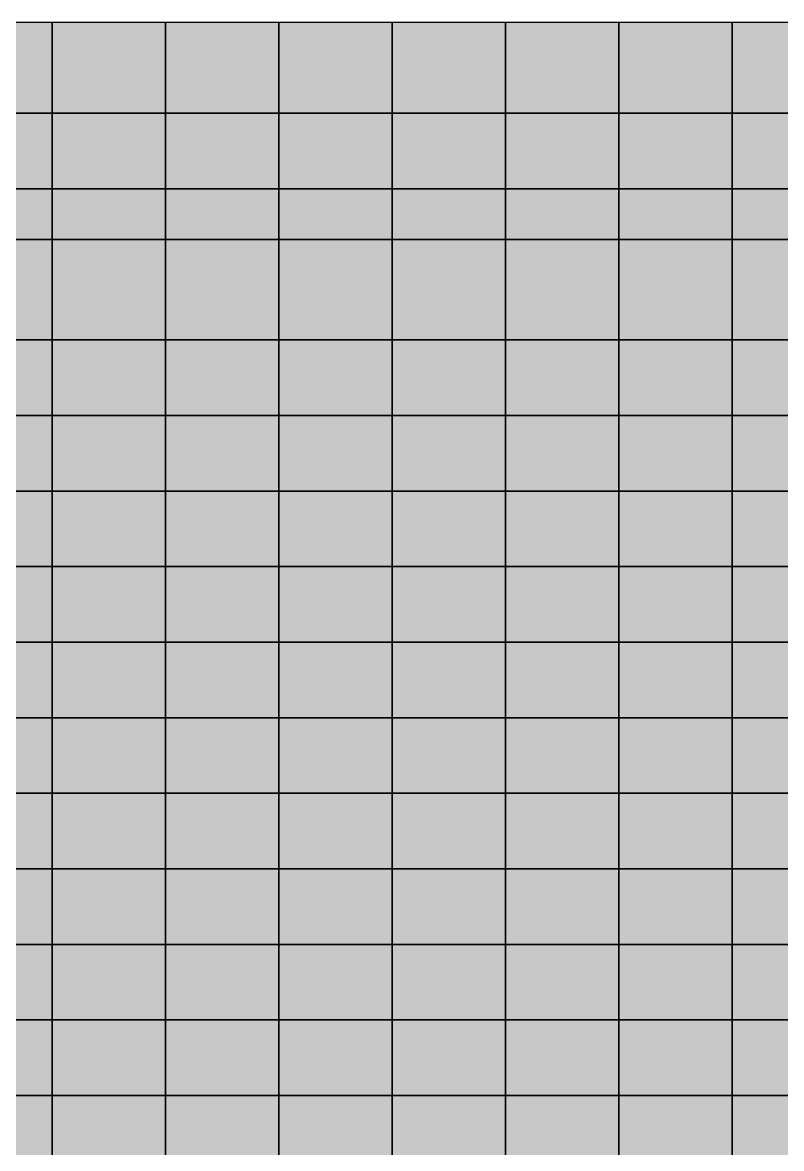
# Model space of a CAD drawing. Header units: inches. Extents: x -100 to 146, y -140 to 41.
# Drawn here: x 43.41 to 53.45, y -10.7 to 4.2 of the extents above; entities that cross this region are included whole.
import ezdxf

# ---------------------------------------------------------------- set-up
doc = ezdxf.new("R2010")
doc.units = ezdxf.units.IN
doc.header["$MEASUREMENT"] = 0
for name, color, linetype in [('Contour 1-01', 7, 'Continuous'), ('Mesh-埋立土(気中)', 7, 'Continuous'), ('Mesh-埋立土(水中)', 7, 'Continuous'), ('Undeformed Mesh-埋立土(気中)', 7, 'Continuous'), ('Undeformed Mesh-埋立土(水中)', 7, 'Continuous')]:
    doc.layers.add(name, color=color, linetype=linetype)

msp = doc.modelspace()

# ---------------------------------------------------------------- linework, layer by layer
at = {"color": 7, "true_color": 0xffffff, "transparency": 33554687}
for points in [[(42.3, 3), (43.8, 3), (43.8, 4.2)], [(42.3, 3), (43.8, 4.2), (42.3, 4.2)], [(43.8, 3), (45.3, 3), (45.3, 4.2)], [(43.8, 3), (45.3, 4.2), (43.8, 4.2)], [(45.3, 3), (46.8, 3), (46.8, 4.2)], [(45.3, 3), (46.8, 4.2), (45.3, 4.2)], [(46.8, 3), (48.3, 3), (48.3, 4.2)], [(46.8, 3), (48.3, 4.2), (46.8, 4.2)], [(48.3, 3), (49.8, 3), (49.8, 4.2)], [(48.3, 3), (49.8, 4.2), (48.3, 4.2)], [(49.8, 3), (51.3, 3), (51.3, 4.2)], [(49.8, 3), (51.3, 4.2), (49.8, 4.2)], [(51.3, 3), (52.8, 3), (52.8, 4.2)], [(51.3, 3), (52.8, 4.2), (51.3, 4.2)], [(52.8, 3), (54.5, 3), (54.5, 4.2)], [(52.8, 3), (54.5, 4.2), (52.8, 4.2)], [(42.3, 2), (43.8, 2), (43.8, 3)], [(42.3, 2), (43.8, 3), (42.3, 3)], [(43.8, 2), (45.3, 2), (45.3, 3)], [(43.8, 2), (45.3, 3), (43.8, 3)], [(45.3, 2), (46.8, 2), (46.8, 3)], [(45.3, 2), (46.8, 3), (45.3, 3)], [(46.8, 3), (46.8, 2), (48.3, 2)], [(46.8, 3), (48.3, 2), (48.3, 3)], [(48.3, 3), (48.3, 2), (49.8, 2)], [(48.3, 3), (49.8, 2), (49.8, 3)], [(49.8, 3), (49.8, 2), (51.3, 2)], [(49.8, 3), (51.3, 2), (51.3, 3)], [(51.3, 2), (52.8, 2), (52.8, 3)], [(51.3, 2), (52.8, 3), (51.3, 3)], [(52.8, 3), (52.8, 2), (54.5, 2)], [(52.8, 3), (54.5, 2), (54.5, 3)], [(42.3, 2), (42.3, 1.33), (43.8, 1.33)], [(42.3, 2), (43.8, 1.33), (43.8, 2)], [(43.8, 1.33), (45.3, 1.33), (45.3, 2)], [(43.8, 1.33), (45.3, 2), (43.8, 2)], [(45.3, 1.33), (46.8, 1.33), (46.8, 2)], [(45.3, 1.33), (46.8, 2), (45.3, 2)], [(46.8, 1.33), (48.3, 1.33), (48.3, 2)], [(46.8, 1.33), (48.3, 2), (46.8, 2)], [(48.3, 1.33), (49.8, 1.33), (49.8, 2)], [(48.3, 1.33), (49.8, 2), (48.3, 2)], [(49.8, 1.33), (51.3, 1.33), (51.3, 2)], [(49.8, 1.33), (51.3, 2), (49.8, 2)], [(51.3, 2), (51.3, 1.33), (52.8, 1.33)], [(51.3, 2), (52.8, 1.33), (52.8, 2)], [(52.8, 1.33), (54.5, 1.33), (54.5, 2)], [(52.8, 1.33), (54.5, 2), (52.8, 2)], [(42.3, 1.33), (42.3, 0), (43.8, 0)], [(42.3, 1.33), (43.8, 0), (43.8, 1.33)], [(45.3, 1.33), (43.8, 1.33), (43.8, 0)], [(45.3, 1.33), (43.8, 0), (45.3, 0)], [(46.8, 1.33), (45.3, 1.33), (45.3, 0)], [(46.8, 1.33), (45.3, 0), (46.8, 0)], [(48.3, 1.33), (46.8, 1.33), (46.8, 0)], [(48.3, 1.33), (46.8, 0), (48.3, 0)], [(49.8, 1.33), (48.3, 1.33), (48.3, 0)], [(49.8, 1.33), (48.3, 0), (49.8, 0)], [(51.3, 1.33), (49.8, 1.33), (49.8, 0)], [(51.3, 1.33), (49.8, 0), (51.3, 0)], [(51.3, 1.33), (51.3, 0), (52.8, 0)], [(51.3, 1.33), (52.8, 0), (52.8, 1.33)], [(54.5, 1.33), (52.8, 1.33), (52.8, 0)], [(54.5, 1.33), (52.8, 0), (54.5, 0)], [(42.3, 0), (42.3, -1), (43.8, -1)], [(42.3, 0), (43.8, -1), (43.8, 0)], [(43.8, 0), (43.8, -1), (45.3, -1)], [(43.8, 0), (45.3, -1), (45.3, 0)], [(45.3, 0), (45.3, -1), (46.8, -1)], [(45.3, 0), (46.8, -1), (46.8, 0)], [(46.8, 0), (46.8, -1), (48.3, -1)], [(46.8, 0), (48.3, -1), (48.3, 0)], [(48.3, 0), (48.3, -1), (49.8, -1)], [(48.3, 0), (49.8, -1), (49.8, 0)], [(49.8, 0), (49.8, -1), (51.3, -1)], [(49.8, 0), (51.3, -1), (51.3, 0)], [(51.3, 0), (51.3, -1), (52.8, -1)], [(51.3, 0), (52.8, -1), (52.8, 0)], [(54.5, -1), (54.5, 0), (52.8, 0)], [(54.5, -1), (52.8, 0), (52.8, -1)], [(43.8, -1), (42.3, -1), (42.3, -2)], [(43.8, -1), (42.3, -2), (43.8, -2)], [(45.3, -1), (43.8, -1), (43.8, -2)], [(45.3, -1), (43.8, -2), (45.3, -2)], [(46.8, -1), (45.3, -1), (45.3, -2)], [(46.8, -1), (45.3, -2), (46.8, -2)], [(46.8, -1), (46.8, -2), (48.3, -2)], [(46.8, -1), (48.3, -2), (48.3, -1)], [(48.3, -1), (48.3, -2), (49.8, -2)], [(48.3, -1), (49.8, -2), (49.8, -1)], [(49.8, -1), (49.8, -2), (51.3, -2)], [(49.8, -1), (51.3, -2), (51.3, -1)], [(52.8, -1), (51.3, -1), (51.3, -2)], [(52.8, -1), (51.3, -2), (52.8, -2)], [(54.5, -2), (54.5, -1), (52.8, -1)], [(54.5, -2), (52.8, -1), (52.8, -2)], [(43.8, -2), (42.3, -2), (42.3, -3)], [(43.8, -2), (42.3, -3), (43.8, -3)], [(45.3, -2), (43.8, -2), (43.8, -3)], [(45.3, -2), (43.8, -3), (45.3, -3)], [(46.8, -2), (45.3, -2), (45.3, -3)], [(46.8, -2), (45.3, -3), (46.8, -3)], [(46.8, -2), (46.8, -3), (48.3, -3)], [(46.8, -2), (48.3, -3), (48.3, -2)], [(49.8, -2), (48.3, -2), (48.3, -3)], [(49.8, -2), (48.3, -3), (49.8, -3)], [(51.3, -2), (49.8, -2), (49.8, -3)], [(51.3, -2), (49.8, -3), (51.3, -3)], [(52.8, -2), (51.3, -2), (51.3, -3)], [(52.8, -2), (51.3, -3), (52.8, -3)], [(54.5, -3), (54.5, -2), (52.8, -2)], [(54.5, -3), (52.8, -2), (52.8, -3)], [(43.8, -3), (42.3, -3), (42.3, -4)], [(43.8, -3), (42.3, -4), (43.8, -4)], [(45.3, -3), (43.8, -3), (43.8, -4)], [(45.3, -3), (43.8, -4), (45.3, -4)], [(46.8, -3), (45.3, -3), (45.3, -4)], [(46.8, -3), (45.3, -4), (46.8, -4)], [(46.8, -3), (46.8, -4), (48.3, -4)], [(46.8, -3), (48.3, -4), (48.3, -3)], [(49.8, -3), (48.3, -3), (48.3, -4)], [(49.8, -3), (48.3, -4), (49.8, -4)], [(51.3, -3), (49.8, -3), (49.8, -4)], [(51.3, -3), (49.8, -4), (51.3, -4)], [(52.8, -3), (51.3, -3), (51.3, -4)], [(52.8, -3), (51.3, -4), (52.8, -4)], [(54.5, -4), (54.5, -3), (52.8, -3)], [(54.5, -4), (52.8, -3), (52.8, -4)], [(43.8, -4), (42.3, -4), (42.3, -5)], [(43.8, -4), (42.3, -5), (43.8, -5)], [(45.3, -4), (43.8, -4), (43.8, -5)], [(45.3, -4), (43.8, -5), (45.3, -5)], [(46.8, -4), (45.3, -4), (45.3, -5)], [(46.8, -4), (45.3, -5), (46.8, -5)], [(46.8, -4), (46.8, -5), (48.3, -5)], [(46.8, -4), (48.3, -5), (48.3, -4)], [(48.3, -4), (48.3, -5), (49.8, -5)], [(48.3, -4), (49.8, -5), (49.8, -4)], [(49.8, -4), (49.8, -5), (51.3, -5)], [(49.8, -4), (51.3, -5), (51.3, -4)], [(52.8, -4), (51.3, -4), (51.3, -5)], [(52.8, -4), (51.3, -5), (52.8, -5)], [(54.5, -5), (54.5, -4), (52.8, -4)], [(54.5, -5), (52.8, -4), (52.8, -5)], [(43.8, -5), (42.3, -5), (42.3, -6)], [(43.8, -5), (42.3, -6), (43.8, -6)], [(45.3, -5), (43.8, -5), (43.8, -6)], [(45.3, -5), (43.8, -6), (45.3, -6)], [(46.8, -5), (45.3, -5), (45.3, -6)], [(46.8, -5), (45.3, -6), (46.8, -6)], [(46.8, -5), (46.8, -6), (48.3, -6)], [(46.8, -5), (48.3, -6), (48.3, -5)], [(49.8, -5), (48.3, -5), (48.3, -6)], [(49.8, -5), (48.3, -6), (49.8, -6)], [(51.3, -5), (49.8, -5), (49.8, -6)], [(51.3, -5), (49.8, -6), (51.3, -6)], [(52.8, -5), (51.3, -5), (51.3, -6)], [(52.8, -5), (51.3, -6), (52.8, -6)], [(54.5, -6), (54.5, -5), (52.8, -5)], [(54.5, -6), (52.8, -5), (52.8, -6)], [(43.8, -6), (42.3, -6), (42.3, -7)], [(43.8, -6), (42.3, -7), (43.8, -7)], [(45.3, -6), (43.8, -6), (43.8, -7)], [(45.3, -6), (43.8, -7), (45.3, -7)], [(46.8, -6), (45.3, -6), (45.3, -7)], [(46.8, -6), (45.3, -7), (46.8, -7)], [(46.8, -6), (46.8, -7), (48.3, -7)], [(46.8, -6), (48.3, -7), (48.3, -6)], [(49.8, -6), (48.3, -6), (48.3, -7)], [(49.8, -6), (48.3, -7), (49.8, -7)], [(51.3, -6), (49.8, -6), (49.8, -7)], [(51.3, -6), (49.8, -7), (51.3, -7)], [(52.8, -6), (51.3, -6), (51.3, -7)], [(52.8, -6), (51.3, -7), (52.8, -7)], [(54.5, -7), (54.5, -6), (52.8, -6)], [(54.5, -7), (52.8, -6), (52.8, -7)], [(43.8, -7), (42.3, -7), (42.3, -8)], [(43.8, -7), (42.3, -8), (43.8, -8)], [(45.3, -7), (43.8, -7), (43.8, -8)], [(45.3, -7), (43.8, -8), (45.3, -8)], [(46.8, -7), (45.3, -7), (45.3, -8)], [(46.8, -7), (45.3, -8), (46.8, -8)], [(46.8, -7), (46.8, -8), (48.3, -8)], [(46.8, -7), (48.3, -8), (48.3, -7)], [(49.8, -7), (48.3, -7), (48.3, -8)], [(49.8, -7), (48.3, -8), (49.8, -8)], [(51.3, -7), (49.8, -7), (49.8, -8)], [(51.3, -7), (49.8, -8), (51.3, -8)], [(52.8, -7), (51.3, -7), (51.3, -8)], [(52.8, -7), (51.3, -8), (52.8, -8)], [(54.5, -8), (54.5, -7), (52.8, -7)], [(54.5, -8), (52.8, -7), (52.8, -8)], [(43.8, -8), (42.3, -8), (42.3, -9)], [(43.8, -8), (42.3, -9), (43.8, -9)], [(45.3, -8), (43.8, -8), (43.8, -9)], [(45.3, -8), (43.8, -9), (45.3, -9)], [(46.8, -8), (45.3, -8), (45.3, -9)], [(46.8, -8), (45.3, -9), (46.8, -9)], [(48.3, -8), (46.8, -8), (46.8, -9)], [(48.3, -8), (46.8, -9), (48.3, -9)], [(49.8, -8), (48.3, -8), (48.3, -9)], [(49.8, -8), (48.3, -9), (49.8, -9)], [(51.3, -8), (49.8, -8), (49.8, -9)], [(51.3, -8), (49.8, -9), (51.3, -9)], [(52.8, -8), (51.3, -8), (51.3, -9)], [(52.8, -8), (51.3, -9), (52.8, -9)], [(54.5, -8), (52.8, -8), (52.8, -9)], [(54.5, -8), (52.8, -9), (54.5, -9)], [(43.8, -9), (42.3, -9), (42.3, -10)], [(43.8, -9), (42.3, -10), (43.8, -10)], [(45.3, -9), (43.8, -9), (43.8, -10)], [(45.3, -9), (43.8, -10), (45.3, -10)], [(46.8, -9), (45.3, -9), (45.3, -10)], [(46.8, -9), (45.3, -10), (46.8, -10)], [(46.8, -9), (46.8, -10), (48.3, -10)], [(46.8, -9), (48.3, -10), (48.3, -9)], [(49.8, -9), (48.3, -9), (48.3, -10)], [(49.8, -9), (48.3, -10), (49.8, -10)], [(51.3, -9), (49.8, -9), (49.8, -10)], [(51.3, -9), (49.8, -10), (51.3, -10)], [(52.8, -9), (51.3, -9), (51.3, -10)], [(52.8, -9), (51.3, -10), (52.8, -10)], [(52.8, -9), (52.8, -10), (54.5, -10)], [(52.8, -9), (54.5, -10), (54.5, -9)], [(43.8, -10), (42.3, -10), (42.3, -11)], [(43.8, -10), (42.3, -11), (43.8, -11)], [(45.3, -10), (43.8, -10), (43.8, -11)], [(45.3, -10), (43.8, -11), (45.3, -11)], [(46.8, -10), (45.3, -10), (45.3, -11)], [(46.8, -10), (45.3, -11), (46.8, -11)], [(46.8, -10), (46.8, -11), (48.3, -11)], [(46.8, -10), (48.3, -11), (48.3, -10)], [(48.3, -10), (48.3, -11), (49.8, -11)], [(48.3, -10), (49.8, -11), (49.8, -10)], [(49.8, -10), (49.8, -11), (51.3, -11)], [(49.8, -10), (51.3, -11), (51.3, -10)], [(52.8, -10), (51.3, -10), (51.3, -11)], [(52.8, -10), (51.3, -11), (52.8, -11)], [(52.8, -10), (52.8, -11), (54.5, -11)], [(52.8, -10), (54.5, -11), (54.5, -10)]]:
    msp.add_solid(points, dxfattribs=at)
at = {"layer": 'Contour 1-01', "color": 5, "true_color": 0x0000ff}
for points in [[(42.3, 3), (43.8, 3), (43.8, 4.2)], [(42.3, 3), (43.8, 4.2), (42.3, 4.2)], [(43.8, 3), (45.3, 3), (45.3, 4.2)], [(43.8, 3), (45.3, 4.2), (43.8, 4.2)], [(45.3, 3), (46.8, 3), (46.8, 4.2)], [(45.3, 3), (46.8, 4.2), (45.3, 4.2)], [(46.8, 3), (48.3, 3), (48.3, 4.2)], [(46.8, 3), (48.3, 4.2), (46.8, 4.2)], [(48.3, 3), (49.8, 3), (49.8, 4.2)], [(48.3, 3), (49.8, 4.2), (48.3, 4.2)], [(49.8, 3), (51.3, 3), (51.3, 4.2)], [(49.8, 3), (51.3, 4.2), (49.8, 4.2)], [(51.3, 3), (52.8, 3), (52.8, 4.2)], [(51.3, 3), (52.8, 4.2), (51.3, 4.2)], [(52.8, 3), (54.5, 3), (54.5, 4.2)], [(52.8, 3), (54.5, 4.2), (52.8, 4.2)], [(42.3, 2), (43.8, 2), (43.8, 3)], [(42.3, 2), (43.8, 3), (42.3, 3)], [(43.8, 2), (45.3, 2), (45.3, 3)], [(43.8, 2), (45.3, 3), (43.8, 3)], [(45.3, 2), (46.8, 2), (46.8, 3)], [(45.3, 2), (46.8, 3), (45.3, 3)], [(46.8, 3), (46.8, 2), (48.3, 2)], [(46.8, 3), (48.3, 2), (48.3, 3)], [(48.3, 3), (48.3, 2), (49.8, 2)], [(48.3, 3), (49.8, 2), (49.8, 3)], [(49.8, 3), (49.8, 2), (51.3, 2)], [(49.8, 3), (51.3, 2), (51.3, 3)], [(51.3, 2), (52.8, 2), (52.8, 3)], [(51.3, 2), (52.8, 3), (51.3, 3)], [(52.8, 3), (52.8, 2), (54.5, 2)], [(52.8, 3), (54.5, 2), (54.5, 3)], [(42.3, 2), (42.3, 1.33), (43.8, 1.33)], [(42.3, 2), (43.8, 1.33), (43.8, 2)], [(43.8, 1.33), (45.3, 1.33), (45.3, 2)], [(43.8, 1.33), (45.3, 2), (43.8, 2)], [(45.3, 1.33), (46.8, 1.33), (46.8, 2)], [(45.3, 1.33), (46.8, 2), (45.3, 2)], [(46.8, 1.33), (48.3, 1.33), (48.3, 2)], [(46.8, 1.33), (48.3, 2), (46.8, 2)], [(48.3, 1.33), (49.8, 1.33), (49.8, 2)], [(48.3, 1.33), (49.8, 2), (48.3, 2)], [(49.8, 1.33), (51.3, 1.33), (51.3, 2)], [(49.8, 1.33), (51.3, 2), (49.8, 2)], [(51.3, 2), (51.3, 1.33), (52.8, 1.33)], [(51.3, 2), (52.8, 1.33), (52.8, 2)], [(52.8, 1.33), (54.5, 1.33), (54.5, 2)], [(52.8, 1.33), (54.5, 2), (52.8, 2)], [(42.3, 1.33), (42.3, 0), (43.8, 0)], [(42.3, 1.33), (43.8, 0), (43.8, 1.33)], [(45.3, 1.33), (43.8, 1.33), (43.8, 0)], [(45.3, 1.33), (43.8, 0), (45.3, 0)], [(46.8, 1.33), (45.3, 1.33), (45.3, 0)], [(46.8, 1.33), (45.3, 0), (46.8, 0)], [(48.3, 1.33), (46.8, 1.33), (46.8, 0)], [(48.3, 1.33), (46.8, 0), (48.3, 0)], [(49.8, 1.33), (48.3, 1.33), (48.3, 0)], [(49.8, 1.33), (48.3, 0), (49.8, 0)], [(51.3, 1.33), (49.8, 1.33), (49.8, 0)], [(51.3, 1.33), (49.8, 0), (51.3, 0)], [(51.3, 1.33), (51.3, 0), (52.8, 0)], [(51.3, 1.33), (52.8, 0), (52.8, 1.33)], [(54.5, 1.33), (52.8, 1.33), (52.8, 0)], [(54.5, 1.33), (52.8, 0), (54.5, 0)], [(42.3, 0), (42.3, -1), (43.8, -1)], [(42.3, 0), (43.8, -1), (43.8, 0)], [(43.8, 0), (43.8, -1), (45.3, -1)], [(43.8, 0), (45.3, -1), (45.3, 0)], [(45.3, 0), (45.3, -1), (46.8, -1)], [(45.3, 0), (46.8, -1), (46.8, 0)], [(46.8, 0), (46.8, -1), (48.3, -1)], [(46.8, 0), (48.3, -1), (48.3, 0)], [(48.3, 0), (48.3, -1), (49.8, -1)], [(48.3, 0), (49.8, -1), (49.8, 0)], [(49.8, 0), (49.8, -1), (51.3, -1)], [(49.8, 0), (51.3, -1), (51.3, 0)], [(51.3, 0), (51.3, -1), (52.8, -1)], [(51.3, 0), (52.8, -1), (52.8, 0)], [(54.5, -1), (54.5, 0), (52.8, 0)], [(54.5, -1), (52.8, 0), (52.8, -1)], [(43.8, -1), (42.3, -1), (42.3, -2)], [(43.8, -1), (42.3, -2), (43.8, -2)], [(45.3, -1), (43.8, -1), (43.8, -2)], [(45.3, -1), (43.8, -2), (45.3, -2)], [(46.8, -1), (45.3, -1), (45.3, -2)], [(46.8, -1), (45.3, -2), (46.8, -2)], [(46.8, -1), (46.8, -2), (48.3, -2)], [(46.8, -1), (48.3, -2), (48.3, -1)], [(48.3, -1), (48.3, -2), (49.8, -2)], [(48.3, -1), (49.8, -2), (49.8, -1)], [(49.8, -1), (49.8, -2), (51.3, -2)], [(49.8, -1), (51.3, -2), (51.3, -1)], [(52.8, -1), (51.3, -1), (51.3, -2)], [(52.8, -1), (51.3, -2), (52.8, -2)], [(54.5, -2), (54.5, -1), (52.8, -1)], [(54.5, -2), (52.8, -1), (52.8, -2)], [(43.8, -2), (42.3, -2), (42.3, -3)], [(43.8, -2), (42.3, -3), (43.8, -3)], [(45.3, -2), (43.8, -2), (43.8, -3)], [(45.3, -2), (43.8, -3), (45.3, -3)], [(46.8, -2), (45.3, -2), (45.3, -3)], [(46.8, -2), (45.3, -3), (46.8, -3)], [(46.8, -2), (46.8, -3), (48.3, -3)], [(46.8, -2), (48.3, -3), (48.3, -2)], [(49.8, -2), (48.3, -2), (48.3, -3)], [(49.8, -2), (48.3, -3), (49.8, -3)], [(51.3, -2), (49.8, -2), (49.8, -3)], [(51.3, -2), (49.8, -3), (51.3, -3)], [(52.8, -2), (51.3, -2), (51.3, -3)], [(52.8, -2), (51.3, -3), (52.8, -3)], [(54.5, -3), (54.5, -2), (52.8, -2)], [(54.5, -3), (52.8, -2), (52.8, -3)], [(43.8, -3), (42.3, -3), (42.3, -4)], [(43.8, -3), (42.3, -4), (43.8, -4)], [(45.3, -3), (43.8, -3), (43.8, -4)], [(45.3, -3), (43.8, -4), (45.3, -4)], [(46.8, -3), (45.3, -3), (45.3, -4)], [(46.8, -3), (45.3, -4), (46.8, -4)], [(46.8, -3), (46.8, -4), (48.3, -4)], [(46.8, -3), (48.3, -4), (48.3, -3)], [(49.8, -3), (48.3, -3), (48.3, -4)], [(49.8, -3), (48.3, -4), (49.8, -4)], [(51.3, -3), (49.8, -3), (49.8, -4)], [(51.3, -3), (49.8, -4), (51.3, -4)], [(52.8, -3), (51.3, -3), (51.3, -4)], [(52.8, -3), (51.3, -4), (52.8, -4)], [(54.5, -4), (54.5, -3), (52.8, -3)], [(54.5, -4), (52.8, -3), (52.8, -4)], [(43.8, -4), (42.3, -4), (42.3, -5)], [(43.8, -4), (42.3, -5), (43.8, -5)], [(45.3, -4), (43.8, -4), (43.8, -5)], [(45.3, -4), (43.8, -5), (45.3, -5)], [(46.8, -4), (45.3, -4), (45.3, -5)], [(46.8, -4), (45.3, -5), (46.8, -5)], [(46.8, -4), (46.8, -5), (48.3, -5)], [(46.8, -4), (48.3, -5), (48.3, -4)], [(48.3, -4), (48.3, -5), (49.8, -5)], [(48.3, -4), (49.8, -5), (49.8, -4)], [(49.8, -4), (49.8, -5), (51.3, -5)], [(49.8, -4), (51.3, -5), (51.3, -4)], [(52.8, -4), (51.3, -4), (51.3, -5)], [(52.8, -4), (51.3, -5), (52.8, -5)], [(54.5, -5), (54.5, -4), (52.8, -4)], [(54.5, -5), (52.8, -4), (52.8, -5)], [(43.8, -5), (42.3, -5), (42.3, -6)], [(43.8, -5), (42.3, -6), (43.8, -6)], [(45.3, -5), (43.8, -5), (43.8, -6)], [(45.3, -5), (43.8, -6), (45.3, -6)], [(46.8, -5), (45.3, -5), (45.3, -6)], [(46.8, -5), (45.3, -6), (46.8, -6)], [(46.8, -5), (46.8, -6), (48.3, -6)], [(46.8, -5), (48.3, -6), (48.3, -5)], [(49.8, -5), (48.3, -5), (48.3, -6)], [(49.8, -5), (48.3, -6), (49.8, -6)], [(51.3, -5), (49.8, -5), (49.8, -6)], [(51.3, -5), (49.8, -6), (51.3, -6)], [(52.8, -5), (51.3, -5), (51.3, -6)], [(52.8, -5), (51.3, -6), (52.8, -6)], [(54.5, -6), (54.5, -5), (52.8, -5)], [(54.5, -6), (52.8, -5), (52.8, -6)], [(43.8, -6), (42.3, -6), (42.3, -7)], [(43.8, -6), (42.3, -7), (43.8, -7)], [(45.3, -6), (43.8, -6), (43.8, -7)], [(45.3, -6), (43.8, -7), (45.3, -7)], [(46.8, -6), (45.3, -6), (45.3, -7)], [(46.8, -6), (45.3, -7), (46.8, -7)], [(46.8, -6), (46.8, -7), (48.3, -7)], [(46.8, -6), (48.3, -7), (48.3, -6)], [(49.8, -6), (48.3, -6), (48.3, -7)], [(49.8, -6), (48.3, -7), (49.8, -7)], [(51.3, -6), (49.8, -6), (49.8, -7)], [(51.3, -6), (49.8, -7), (51.3, -7)], [(52.8, -6), (51.3, -6), (51.3, -7)], [(52.8, -6), (51.3, -7), (52.8, -7)], [(54.5, -7), (54.5, -6), (52.8, -6)], [(54.5, -7), (52.8, -6), (52.8, -7)], [(43.8, -7), (42.3, -7), (42.3, -8)], [(43.8, -7), (42.3, -8), (43.8, -8)], [(45.3, -7), (43.8, -7), (43.8, -8)], [(45.3, -7), (43.8, -8), (45.3, -8)], [(46.8, -7), (45.3, -7), (45.3, -8)], [(46.8, -7), (45.3, -8), (46.8, -8)], [(46.8, -7), (46.8, -8), (48.3, -8)], [(46.8, -7), (48.3, -8), (48.3, -7)], [(49.8, -7), (48.3, -7), (48.3, -8)], [(49.8, -7), (48.3, -8), (49.8, -8)], [(51.3, -7), (49.8, -7), (49.8, -8)], [(51.3, -7), (49.8, -8), (51.3, -8)], [(52.8, -7), (51.3, -7), (51.3, -8)], [(52.8, -7), (51.3, -8), (52.8, -8)], [(54.5, -8), (54.5, -7), (52.8, -7)], [(54.5, -8), (52.8, -7), (52.8, -8)], [(43.8, -8), (42.3, -8), (42.3, -9)], [(43.8, -8), (42.3, -9), (43.8, -9)], [(45.3, -8), (43.8, -8), (43.8, -9)], [(45.3, -8), (43.8, -9), (45.3, -9)], [(46.8, -8), (45.3, -8), (45.3, -9)], [(46.8, -8), (45.3, -9), (46.8, -9)], [(48.3, -8), (46.8, -8), (46.8, -9)], [(48.3, -8), (46.8, -9), (48.3, -9)], [(49.8, -8), (48.3, -8), (48.3, -9)], [(49.8, -8), (48.3, -9), (49.8, -9)], [(51.3, -8), (49.8, -8), (49.8, -9)], [(51.3, -8), (49.8, -9), (51.3, -9)], [(52.8, -8), (51.3, -8), (51.3, -9)], [(52.8, -8), (51.3, -9), (52.8, -9)], [(54.5, -8), (52.8, -8), (52.8, -9)], [(54.5, -8), (52.8, -9), (54.5, -9)], [(43.8, -9), (42.3, -9), (42.3, -10)], [(43.8, -9), (42.3, -10), (43.8, -10)], [(45.3, -9), (43.8, -9), (43.8, -10)], [(45.3, -9), (43.8, -10), (45.3, -10)], [(46.8, -9), (45.3, -9), (45.3, -10)], [(46.8, -9), (45.3, -10), (46.8, -10)], [(46.8, -9), (46.8, -10), (48.3, -10)], [(46.8, -9), (48.3, -10), (48.3, -9)], [(49.8, -9), (48.3, -9), (48.3, -10)], [(49.8, -9), (48.3, -10), (49.8, -10)], [(51.3, -9), (49.8, -9), (49.8, -10)], [(51.3, -9), (49.8, -10), (51.3, -10)], [(52.8, -9), (51.3, -9), (51.3, -10)], [(52.8, -9), (51.3, -10), (52.8, -10)], [(52.8, -9), (52.8, -10), (54.5, -10)], [(52.8, -9), (54.5, -10), (54.5, -9)], [(43.8, -10), (42.3, -10), (42.3, -11)], [(43.8, -10), (42.3, -11), (43.8, -11)], [(45.3, -10), (43.8, -10), (43.8, -11)], [(45.3, -10), (43.8, -11), (45.3, -11)], [(46.8, -10), (45.3, -10), (45.3, -11)], [(46.8, -10), (45.3, -11), (46.8, -11)], [(46.8, -10), (46.8, -11), (48.3, -11)], [(46.8, -10), (48.3, -11), (48.3, -10)], [(48.3, -10), (48.3, -11), (49.8, -11)], [(48.3, -10), (49.8, -11), (49.8, -10)], [(49.8, -10), (49.8, -11), (51.3, -11)], [(49.8, -10), (51.3, -11), (51.3, -10)], [(52.8, -10), (51.3, -10), (51.3, -11)], [(52.8, -10), (51.3, -11), (52.8, -11)], [(52.8, -10), (52.8, -11), (54.5, -11)], [(52.8, -10), (54.5, -11), (54.5, -10)]]:
    msp.add_solid(points, dxfattribs=at)
at = {"layer": 'Mesh-埋立土(気中)', "color": 18, "true_color": 0x000000, "transparency": 33554559}
for p, q in [((43.8, 4.2), (42.3, 4.2)), ((43.8, 3), (43.8, 4.2)), ((45.3, 4.2), (43.8, 4.2)), ((43.8, 4.2), (43.8, 3)), ((45.3, 3), (45.3, 4.2)), ((46.8, 4.2), (45.3, 4.2)), ((45.3, 4.2), (45.3, 3)), ((46.8, 3), (46.8, 4.2)), ((48.3, 4.2), (46.8, 4.2)), ((46.8, 4.2), (46.8, 3)), ((48.3, 3), (48.3, 4.2)), ((49.8, 4.2), (48.3, 4.2)), ((48.3, 4.2), (48.3, 3)), ((49.8, 3), (49.8, 4.2)), ((51.3, 4.2), (49.8, 4.2)), ((49.8, 4.2), (49.8, 3)), ((51.3, 3), (51.3, 4.2)), ((52.8, 4.2), (51.3, 4.2)), ((51.3, 4.2), (51.3, 3)), ((52.8, 3), (52.8, 4.2)), ((54.5, 4.2), (52.8, 4.2)), ((52.8, 4.2), (52.8, 3)), ((43.8, 3), (42.3, 3)), ((42.3, 3), (43.8, 3)), ((43.8, 2), (43.8, 3)), ((45.3, 3), (43.8, 3)), ((43.8, 3), (43.8, 2)), ((43.8, 3), (45.3, 3)), ((45.3, 2), (45.3, 3)), ((46.8, 3), (45.3, 3)), ((45.3, 3), (45.3, 2)), ((45.3, 3), (46.8, 3)), ((46.8, 2), (46.8, 3)), ((46.8, 3), (46.8, 2)), ((48.3, 3), (46.8, 3)), ((46.8, 3), (48.3, 3)), ((48.3, 2), (48.3, 3)), ((48.3, 3), (48.3, 2)), ((49.8, 3), (48.3, 3)), ((48.3, 3), (49.8, 3)), ((49.8, 2), (49.8, 3)), ((49.8, 3), (49.8, 2)), ((51.3, 3), (49.8, 3)), ((49.8, 3), (51.3, 3)), ((51.3, 2), (51.3, 3)), ((52.8, 3), (51.3, 3)), ((51.3, 3), (51.3, 2)), ((51.3, 3), (52.8, 3)), ((52.8, 2), (52.8, 3)), ((52.8, 3), (52.8, 2)), ((54.5, 3), (52.8, 3)), ((52.8, 3), (54.5, 3)), ((43.8, 2), (42.3, 2)), ((42.3, 2), (43.8, 2)), ((43.8, 1.33), (43.8, 2)), ((45.3, 2), (43.8, 2)), ((43.8, 2), (43.8, 1.33)), ((43.8, 2), (45.3, 2)), ((45.3, 1.33), (45.3, 2)), ((46.8, 2), (45.3, 2)), ((45.3, 2), (45.3, 1.33)), ((45.3, 2), (46.8, 2)), ((46.8, 1.33), (46.8, 2)), ((48.3, 2), (46.8, 2)), ((46.8, 2), (46.8, 1.33)), ((46.8, 2), (48.3, 2)), ((48.3, 1.33), (48.3, 2)), ((49.8, 2), (48.3, 2)), ((48.3, 2), (48.3, 1.33)), ((48.3, 2), (49.8, 2)), ((49.8, 1.33), (49.8, 2)), ((51.3, 2), (49.8, 2)), ((49.8, 2), (49.8, 1.33)), ((49.8, 2), (51.3, 2)), ((51.3, 1.33), (51.3, 2)), ((51.3, 2), (51.3, 1.33)), ((52.8, 2), (51.3, 2)), ((51.3, 2), (52.8, 2)), ((52.8, 1.33), (52.8, 2)), ((54.5, 2), (52.8, 2)), ((52.8, 2), (52.8, 1.33)), ((52.8, 2), (54.5, 2)), ((42.3, 1.33), (43.8, 1.33)), ((43.8, 1.33), (45.3, 1.33)), ((45.3, 1.33), (46.8, 1.33)), ((46.8, 1.33), (48.3, 1.33)), ((48.3, 1.33), (49.8, 1.33)), ((49.8, 1.33), (51.3, 1.33)), ((51.3, 1.33), (52.8, 1.33)), ((52.8, 1.33), (54.5, 1.33))]:
    msp.add_line(p, q, dxfattribs=at)
at = {"layer": 'Mesh-埋立土(水中)', "color": 18, "true_color": 0x000000, "transparency": 33554559}
for p, q in [((43.8, 1.33), (42.3, 1.33)), ((43.8, 0), (43.8, 1.33)), ((45.3, 1.33), (43.8, 1.33)), ((43.8, 1.33), (43.8, 0)), ((45.3, 0), (45.3, 1.33)), ((46.8, 1.33), (45.3, 1.33)), ((45.3, 1.33), (45.3, 0)), ((46.8, 0), (46.8, 1.33)), ((48.3, 1.33), (46.8, 1.33)), ((46.8, 1.33), (46.8, 0)), ((48.3, 0), (48.3, 1.33)), ((49.8, 1.33), (48.3, 1.33)), ((48.3, 1.33), (48.3, 0)), ((49.8, 0), (49.8, 1.33)), ((51.3, 1.33), (49.8, 1.33)), ((49.8, 1.33), (49.8, 0)), ((51.3, 0), (51.3, 1.33)), ((51.3, 1.33), (51.3, 0)), ((52.8, 1.33), (51.3, 1.33)), ((52.8, 0), (52.8, 1.33)), ((54.5, 1.33), (52.8, 1.33)), ((52.8, 1.33), (52.8, 0)), ((43.8, 0), (42.3, 0)), ((42.3, 0), (43.8, 0)), ((43.8, -1), (43.8, 0)), ((43.8, 0), (43.8, -1)), ((45.3, 0), (43.8, 0)), ((43.8, 0), (45.3, 0)), ((45.3, -1), (45.3, 0)), ((45.3, 0), (45.3, -1)), ((46.8, 0), (45.3, 0)), ((45.3, 0), (46.8, 0)), ((46.8, -1), (46.8, 0)), ((46.8, 0), (46.8, -1)), ((48.3, 0), (46.8, 0)), ((46.8, 0), (48.3, 0)), ((48.3, -1), (48.3, 0)), ((48.3, 0), (48.3, -1)), ((49.8, 0), (48.3, 0)), ((48.3, 0), (49.8, 0)), ((49.8, -1), (49.8, 0)), ((49.8, 0), (49.8, -1)), ((51.3, 0), (49.8, 0)), ((49.8, 0), (51.3, 0)), ((51.3, -1), (51.3, 0)), ((51.3, 0), (51.3, -1)), ((52.8, 0), (51.3, 0)), ((51.3, 0), (52.8, 0)), ((52.8, -1), (52.8, 0)), ((54.5, 0), (52.8, 0)), ((52.8, 0), (52.8, -1)), ((52.8, 0), (54.5, 0)), ((43.8, -1), (42.3, -1)), ((42.3, -1), (43.8, -1)), ((43.8, -2), (43.8, -1)), ((45.3, -1), (43.8, -1)), ((43.8, -1), (43.8, -2)), ((43.8, -1), (45.3, -1)), ((45.3, -2), (45.3, -1)), ((46.8, -1), (45.3, -1)), ((45.3, -1), (45.3, -2)), ((45.3, -1), (46.8, -1)), ((46.8, -2), (46.8, -1)), ((46.8, -1), (46.8, -2)), ((48.3, -1), (46.8, -1)), ((46.8, -1), (48.3, -1)), ((48.3, -2), (48.3, -1)), ((48.3, -1), (48.3, -2)), ((49.8, -1), (48.3, -1)), ((48.3, -1), (49.8, -1)), ((49.8, -2), (49.8, -1)), ((49.8, -1), (49.8, -2)), ((51.3, -1), (49.8, -1)), ((49.8, -1), (51.3, -1)), ((51.3, -2), (51.3, -1)), ((52.8, -1), (51.3, -1)), ((51.3, -1), (51.3, -2)), ((51.3, -1), (52.8, -1)), ((52.8, -2), (52.8, -1)), ((54.5, -1), (52.8, -1)), ((52.8, -1), (52.8, -2)), ((52.8, -1), (54.5, -1)), ((43.8, -2), (42.3, -2)), ((42.3, -2), (43.8, -2)), ((43.8, -3), (43.8, -2)), ((45.3, -2), (43.8, -2)), ((43.8, -2), (43.8, -3)), ((43.8, -2), (45.3, -2)), ((45.3, -3), (45.3, -2)), ((46.8, -2), (45.3, -2)), ((45.3, -2), (45.3, -3)), ((45.3, -2), (46.8, -2)), ((46.8, -3), (46.8, -2)), ((46.8, -2), (46.8, -3)), ((48.3, -2), (46.8, -2)), ((46.8, -2), (48.3, -2)), ((48.3, -3), (48.3, -2)), ((49.8, -2), (48.3, -2)), ((48.3, -2), (48.3, -3)), ((48.3, -2), (49.8, -2)), ((49.8, -3), (49.8, -2)), ((51.3, -2), (49.8, -2)), ((49.8, -2), (49.8, -3)), ((49.8, -2), (51.3, -2)), ((51.3, -3), (51.3, -2)), ((52.8, -2), (51.3, -2)), ((51.3, -2), (51.3, -3)), ((51.3, -2), (52.8, -2)), ((52.8, -3), (52.8, -2)), ((52.8, -2), (54.5, -2)), ((54.5, -2), (52.8, -2)), ((52.8, -2), (52.8, -3)), ((43.8, -3), (42.3, -3)), ((42.3, -3), (43.8, -3)), ((43.8, -4), (43.8, -3)), ((45.3, -3), (43.8, -3)), ((43.8, -3), (43.8, -4)), ((43.8, -3), (45.3, -3)), ((45.3, -4), (45.3, -3)), ((46.8, -3), (45.3, -3)), ((45.3, -3), (45.3, -4)), ((45.3, -3), (46.8, -3)), ((46.8, -4), (46.8, -3)), ((46.8, -3), (48.3, -3)), ((46.8, -3), (46.8, -4)), ((48.3, -3), (46.8, -3)), ((48.3, -4), (48.3, -3)), ((49.8, -3), (48.3, -3)), ((48.3, -3), (48.3, -4)), ((48.3, -3), (49.8, -3)), ((49.8, -4), (49.8, -3)), ((51.3, -3), (49.8, -3)), ((49.8, -3), (49.8, -4)), ((49.8, -3), (51.3, -3)), ((51.3, -4), (51.3, -3)), ((52.8, -3), (51.3, -3)), ((51.3, -3), (51.3, -4)), ((51.3, -3), (52.8, -3)), ((52.8, -4), (52.8, -3)), ((54.5, -3), (52.8, -3)), ((52.8, -3), (52.8, -4)), ((52.8, -3), (54.5, -3)), ((43.8, -4), (42.3, -4)), ((42.3, -4), (43.8, -4)), ((43.8, -5), (43.8, -4)), ((45.3, -4), (43.8, -4)), ((43.8, -4), (43.8, -5)), ((43.8, -4), (45.3, -4)), ((45.3, -5), (45.3, -4)), ((46.8, -4), (45.3, -4)), ((45.3, -4), (45.3, -5)), ((45.3, -4), (46.8, -4)), ((46.8, -5), (46.8, -4)), ((46.8, -4), (46.8, -5)), ((48.3, -4), (46.8, -4)), ((46.8, -4), (48.3, -4)), ((48.3, -5), (48.3, -4)), ((48.3, -4), (48.3, -5)), ((49.8, -4), (48.3, -4)), ((48.3, -4), (49.8, -4)), ((49.8, -5), (49.8, -4)), ((49.8, -4), (49.8, -5)), ((51.3, -4), (49.8, -4)), ((49.8, -4), (51.3, -4)), ((51.3, -5), (51.3, -4)), ((52.8, -4), (51.3, -4)), ((51.3, -4), (51.3, -5)), ((51.3, -4), (52.8, -4)), ((52.8, -5), (52.8, -4)), ((54.5, -4), (52.8, -4)), ((52.8, -4), (52.8, -5)), ((52.8, -4), (54.5, -4)), ((43.8, -5), (42.3, -5)), ((42.3, -5), (43.8, -5)), ((43.8, -6), (43.8, -5)), ((45.3, -5), (43.8, -5)), ((43.8, -5), (43.8, -6)), ((43.8, -5), (45.3, -5)), ((45.3, -6), (45.3, -5)), ((46.8, -5), (45.3, -5)), ((45.3, -5), (45.3, -6)), ((45.3, -5), (46.8, -5)), ((46.8, -6), (46.8, -5)), ((46.8, -5), (46.8, -6)), ((48.3, -5), (46.8, -5)), ((46.8, -5), (48.3, -5)), ((48.3, -6), (48.3, -5)), ((49.8, -5), (48.3, -5)), ((48.3, -5), (48.3, -6)), ((48.3, -5), (49.8, -5)), ((49.8, -6), (49.8, -5)), ((51.3, -5), (49.8, -5)), ((49.8, -5), (49.8, -6)), ((49.8, -5), (51.3, -5)), ((51.3, -6), (51.3, -5)), ((52.8, -5), (51.3, -5)), ((51.3, -5), (51.3, -6)), ((51.3, -5), (52.8, -5)), ((52.8, -6), (52.8, -5)), ((54.5, -5), (52.8, -5)), ((52.8, -5), (52.8, -6)), ((52.8, -5), (54.5, -5)), ((43.8, -6), (42.3, -6)), ((42.3, -6), (43.8, -6)), ((43.8, -7), (43.8, -6)), ((45.3, -6), (43.8, -6)), ((43.8, -6), (43.8, -7)), ((43.8, -6), (45.3, -6)), ((45.3, -7), (45.3, -6)), ((46.8, -6), (45.3, -6)), ((45.3, -6), (45.3, -7)), ((45.3, -6), (46.8, -6)), ((46.8, -7), (46.8, -6)), ((46.8, -6), (46.8, -7)), ((48.3, -6), (46.8, -6)), ((46.8, -6), (48.3, -6)), ((48.3, -7), (48.3, -6)), ((49.8, -6), (48.3, -6)), ((48.3, -6), (48.3, -7)), ((48.3, -6), (49.8, -6)), ((49.8, -7), (49.8, -6)), ((51.3, -6), (49.8, -6)), ((49.8, -6), (49.8, -7)), ((49.8, -6), (51.3, -6)), ((51.3, -7), (51.3, -6)), ((52.8, -6), (51.3, -6)), ((51.3, -6), (51.3, -7)), ((51.3, -6), (52.8, -6)), ((52.8, -7), (52.8, -6)), ((54.5, -6), (52.8, -6)), ((52.8, -6), (52.8, -7)), ((52.8, -6), (54.5, -6)), ((42.3, -7), (43.8, -7)), ((43.8, -7), (42.3, -7)), ((43.8, -8), (43.8, -7)), ((45.3, -7), (43.8, -7)), ((43.8, -7), (43.8, -8)), ((43.8, -7), (45.3, -7)), ((45.3, -8), (45.3, -7)), ((46.8, -7), (45.3, -7)), ((45.3, -7), (45.3, -8)), ((45.3, -7), (46.8, -7)), ((46.8, -8), (46.8, -7)), ((46.8, -7), (46.8, -8)), ((48.3, -7), (46.8, -7)), ((46.8, -7), (48.3, -7)), ((48.3, -8), (48.3, -7)), ((48.3, -7), (49.8, -7)), ((49.8, -7), (48.3, -7)), ((48.3, -7), (48.3, -8)), ((49.8, -8), (49.8, -7)), ((51.3, -7), (49.8, -7)), ((49.8, -7), (49.8, -8)), ((49.8, -7), (51.3, -7)), ((51.3, -8), (51.3, -7)), ((52.8, -7), (51.3, -7)), ((51.3, -7), (51.3, -8)), ((51.3, -7), (52.8, -7)), ((52.8, -8), (52.8, -7)), ((54.5, -7), (52.8, -7)), ((52.8, -7), (52.8, -8)), ((52.8, -7), (54.5, -7)), ((43.8, -8), (42.3, -8)), ((42.3, -8), (43.8, -8)), ((43.8, -9), (43.8, -8)), ((45.3, -8), (43.8, -8)), ((43.8, -8), (43.8, -9)), ((43.8, -8), (45.3, -8)), ((45.3, -9), (45.3, -8)), ((46.8, -8), (45.3, -8)), ((45.3, -8), (45.3, -9)), ((45.3, -8), (46.8, -8)), ((46.8, -9), (46.8, -8)), ((48.3, -8), (46.8, -8)), ((46.8, -8), (46.8, -9)), ((46.8, -8), (48.3, -8)), ((48.3, -9), (48.3, -8)), ((49.8, -8), (48.3, -8)), ((48.3, -8), (48.3, -9)), ((48.3, -8), (49.8, -8)), ((49.8, -9), (49.8, -8)), ((51.3, -8), (49.8, -8)), ((49.8, -8), (49.8, -9)), ((49.8, -8), (51.3, -8)), ((51.3, -9), (51.3, -8)), ((52.8, -8), (51.3, -8)), ((51.3, -8), (51.3, -9)), ((51.3, -8), (52.8, -8)), ((52.8, -9), (52.8, -8)), ((54.5, -8), (52.8, -8)), ((52.8, -8), (52.8, -9)), ((52.8, -8), (54.5, -8)), ((43.8, -9), (42.3, -9)), ((42.3, -9), (43.8, -9)), ((43.8, -10), (43.8, -9)), ((45.3, -9), (43.8, -9)), ((43.8, -9), (43.8, -10)), ((43.8, -9), (45.3, -9)), ((45.3, -10), (45.3, -9)), ((46.8, -9), (45.3, -9)), ((45.3, -9), (45.3, -10)), ((45.3, -9), (46.8, -9)), ((46.8, -10), (46.8, -9)), ((46.8, -9), (46.8, -10)), ((48.3, -9), (46.8, -9)), ((46.8, -9), (48.3, -9)), ((48.3, -10), (48.3, -9)), ((49.8, -9), (48.3, -9)), ((48.3, -9), (48.3, -10)), ((48.3, -9), (49.8, -9)), ((49.8, -10), (49.8, -9)), ((51.3, -9), (49.8, -9)), ((49.8, -9), (49.8, -10)), ((49.8, -9), (51.3, -9)), ((51.3, -10), (51.3, -9)), ((52.8, -9), (51.3, -9)), ((51.3, -9), (51.3, -10)), ((51.3, -9), (52.8, -9)), ((52.8, -10), (52.8, -9)), ((52.8, -9), (52.8, -10)), ((54.5, -9), (52.8, -9)), ((52.8, -9), (54.5, -9)), ((43.8, -10), (42.3, -10)), ((42.3, -10), (43.8, -10)), ((43.8, -11), (43.8, -10)), ((45.3, -10), (43.8, -10)), ((43.8, -10), (43.8, -11)), ((43.8, -10), (45.3, -10)), ((45.3, -11), (45.3, -10)), ((46.8, -10), (45.3, -10)), ((45.3, -10), (45.3, -11)), ((45.3, -10), (46.8, -10)), ((46.8, -11), (46.8, -10)), ((46.8, -10), (46.8, -11)), ((48.3, -10), (46.8, -10)), ((46.8, -10), (48.3, -10)), ((48.3, -11), (48.3, -10)), ((48.3, -10), (48.3, -11)), ((49.8, -10), (48.3, -10)), ((48.3, -10), (49.8, -10)), ((49.8, -11), (49.8, -10)), ((49.8, -10), (49.8, -11)), ((51.3, -10), (49.8, -10)), ((49.8, -10), (51.3, -10)), ((51.3, -11), (51.3, -10)), ((52.8, -10), (51.3, -10)), ((51.3, -10), (51.3, -11)), ((51.3, -10), (52.8, -10)), ((52.8, -11), (52.8, -10)), ((52.8, -10), (52.8, -11)), ((54.5, -10), (52.8, -10)), ((52.8, -10), (54.5, -10))]:
    msp.add_line(p, q, dxfattribs=at)
at = {"layer": 'Undeformed Mesh-埋立土(気中)', "color": 8, "true_color": 0x808080, "transparency": 33554687}
for p, q in [((43.8, 4.2), (42.3, 4.2)), ((43.8, 3), (43.8, 4.2)), ((45.3, 4.2), (43.8, 4.2)), ((43.8, 4.2), (43.8, 3)), ((45.3, 3), (45.3, 4.2)), ((46.8, 4.2), (45.3, 4.2)), ((45.3, 4.2), (45.3, 3)), ((46.8, 3), (46.8, 4.2)), ((48.3, 4.2), (46.8, 4.2)), ((46.8, 4.2), (46.8, 3)), ((48.3, 3), (48.3, 4.2)), ((49.8, 4.2), (48.3, 4.2)), ((48.3, 4.2), (48.3, 3)), ((49.8, 3), (49.8, 4.2)), ((51.3, 4.2), (49.8, 4.2)), ((49.8, 4.2), (49.8, 3)), ((51.3, 3), (51.3, 4.2)), ((52.8, 4.2), (51.3, 4.2)), ((51.3, 4.2), (51.3, 3)), ((52.8, 3), (52.8, 4.2)), ((54.5, 4.2), (52.8, 4.2)), ((52.8, 4.2), (52.8, 3)), ((43.8, 3), (42.3, 3)), ((42.3, 3), (43.8, 3)), ((43.8, 2), (43.8, 3)), ((45.3, 3), (43.8, 3)), ((43.8, 3), (43.8, 2)), ((43.8, 3), (45.3, 3)), ((45.3, 2), (45.3, 3)), ((46.8, 3), (45.3, 3)), ((45.3, 3), (45.3, 2)), ((45.3, 3), (46.8, 3)), ((46.8, 2), (46.8, 3)), ((46.8, 3), (46.8, 2)), ((48.3, 3), (46.8, 3)), ((46.8, 3), (48.3, 3)), ((48.3, 2), (48.3, 3)), ((48.3, 3), (48.3, 2)), ((49.8, 3), (48.3, 3)), ((48.3, 3), (49.8, 3)), ((49.8, 2), (49.8, 3)), ((49.8, 3), (49.8, 2)), ((51.3, 3), (49.8, 3)), ((49.8, 3), (51.3, 3)), ((51.3, 2), (51.3, 3)), ((52.8, 3), (51.3, 3)), ((51.3, 3), (51.3, 2)), ((51.3, 3), (52.8, 3)), ((52.8, 2), (52.8, 3)), ((52.8, 3), (52.8, 2)), ((54.5, 3), (52.8, 3)), ((52.8, 3), (54.5, 3)), ((43.8, 2), (42.3, 2)), ((42.3, 2), (43.8, 2)), ((43.8, 1.33), (43.8, 2)), ((45.3, 2), (43.8, 2)), ((43.8, 2), (43.8, 1.33)), ((43.8, 2), (45.3, 2)), ((45.3, 1.33), (45.3, 2)), ((46.8, 2), (45.3, 2)), ((45.3, 2), (45.3, 1.33)), ((45.3, 2), (46.8, 2)), ((46.8, 1.33), (46.8, 2)), ((48.3, 2), (46.8, 2)), ((46.8, 2), (46.8, 1.33)), ((46.8, 2), (48.3, 2)), ((48.3, 1.33), (48.3, 2)), ((49.8, 2), (48.3, 2)), ((48.3, 2), (48.3, 1.33)), ((48.3, 2), (49.8, 2)), ((49.8, 1.33), (49.8, 2)), ((51.3, 2), (49.8, 2)), ((49.8, 2), (49.8, 1.33)), ((49.8, 2), (51.3, 2)), ((51.3, 1.33), (51.3, 2)), ((51.3, 2), (51.3, 1.33)), ((52.8, 2), (51.3, 2)), ((51.3, 2), (52.8, 2)), ((52.8, 1.33), (52.8, 2)), ((54.5, 2), (52.8, 2)), ((52.8, 2), (52.8, 1.33)), ((52.8, 2), (54.5, 2)), ((42.3, 1.33), (43.8, 1.33)), ((43.8, 1.33), (45.3, 1.33)), ((45.3, 1.33), (46.8, 1.33)), ((46.8, 1.33), (48.3, 1.33)), ((48.3, 1.33), (49.8, 1.33)), ((49.8, 1.33), (51.3, 1.33)), ((51.3, 1.33), (52.8, 1.33)), ((52.8, 1.33), (54.5, 1.33))]:
    msp.add_line(p, q, dxfattribs=at)
at = {"layer": 'Undeformed Mesh-埋立土(水中)', "color": 8, "true_color": 0x808080, "transparency": 33554687}
for p, q in [((43.8, 1.33), (42.3, 1.33)), ((43.8, 0), (43.8, 1.33)), ((45.3, 1.33), (43.8, 1.33)), ((43.8, 1.33), (43.8, 0)), ((45.3, 0), (45.3, 1.33)), ((46.8, 1.33), (45.3, 1.33)), ((45.3, 1.33), (45.3, 0)), ((46.8, 0), (46.8, 1.33)), ((48.3, 1.33), (46.8, 1.33)), ((46.8, 1.33), (46.8, 0)), ((48.3, 0), (48.3, 1.33)), ((49.8, 1.33), (48.3, 1.33)), ((48.3, 1.33), (48.3, 0)), ((49.8, 0), (49.8, 1.33)), ((51.3, 1.33), (49.8, 1.33)), ((49.8, 1.33), (49.8, 0)), ((51.3, 0), (51.3, 1.33)), ((51.3, 1.33), (51.3, 0)), ((52.8, 1.33), (51.3, 1.33)), ((52.8, 0), (52.8, 1.33)), ((54.5, 1.33), (52.8, 1.33)), ((52.8, 1.33), (52.8, 0)), ((43.8, 0), (42.3, 0)), ((42.3, 0), (43.8, 0)), ((43.8, -1), (43.8, 0)), ((43.8, 0), (43.8, -1)), ((45.3, 0), (43.8, 0)), ((43.8, 0), (45.3, 0)), ((45.3, -1), (45.3, 0)), ((45.3, 0), (45.3, -1)), ((46.8, 0), (45.3, 0)), ((45.3, 0), (46.8, 0)), ((46.8, -1), (46.8, 0)), ((46.8, 0), (46.8, -1)), ((48.3, 0), (46.8, 0)), ((46.8, 0), (48.3, 0)), ((48.3, -1), (48.3, 0)), ((48.3, 0), (48.3, -1)), ((49.8, 0), (48.3, 0)), ((48.3, 0), (49.8, 0)), ((49.8, -1), (49.8, 0)), ((49.8, 0), (49.8, -1)), ((51.3, 0), (49.8, 0)), ((49.8, 0), (51.3, 0)), ((51.3, -1), (51.3, 0)), ((51.3, 0), (51.3, -1)), ((52.8, 0), (51.3, 0)), ((51.3, 0), (52.8, 0)), ((52.8, -1), (52.8, 0)), ((54.5, 0), (52.8, 0)), ((52.8, 0), (52.8, -1)), ((52.8, 0), (54.5, 0)), ((43.8, -1), (42.3, -1)), ((42.3, -1), (43.8, -1)), ((43.8, -2), (43.8, -1)), ((45.3, -1), (43.8, -1)), ((43.8, -1), (43.8, -2)), ((43.8, -1), (45.3, -1)), ((45.3, -2), (45.3, -1)), ((46.8, -1), (45.3, -1)), ((45.3, -1), (45.3, -2)), ((45.3, -1), (46.8, -1)), ((46.8, -2), (46.8, -1)), ((46.8, -1), (46.8, -2)), ((48.3, -1), (46.8, -1)), ((46.8, -1), (48.3, -1)), ((48.3, -2), (48.3, -1)), ((48.3, -1), (48.3, -2)), ((49.8, -1), (48.3, -1)), ((48.3, -1), (49.8, -1)), ((49.8, -2), (49.8, -1)), ((49.8, -1), (49.8, -2)), ((51.3, -1), (49.8, -1)), ((49.8, -1), (51.3, -1)), ((51.3, -2), (51.3, -1)), ((52.8, -1), (51.3, -1)), ((51.3, -1), (51.3, -2)), ((51.3, -1), (52.8, -1)), ((52.8, -2), (52.8, -1)), ((54.5, -1), (52.8, -1)), ((52.8, -1), (52.8, -2)), ((52.8, -1), (54.5, -1)), ((43.8, -2), (42.3, -2)), ((42.3, -2), (43.8, -2)), ((43.8, -3), (43.8, -2)), ((45.3, -2), (43.8, -2)), ((43.8, -2), (43.8, -3)), ((43.8, -2), (45.3, -2)), ((45.3, -3), (45.3, -2)), ((46.8, -2), (45.3, -2)), ((45.3, -2), (45.3, -3)), ((45.3, -2), (46.8, -2)), ((46.8, -3), (46.8, -2)), ((46.8, -2), (46.8, -3)), ((48.3, -2), (46.8, -2)), ((46.8, -2), (48.3, -2)), ((48.3, -3), (48.3, -2)), ((49.8, -2), (48.3, -2)), ((48.3, -2), (48.3, -3)), ((48.3, -2), (49.8, -2)), ((49.8, -3), (49.8, -2)), ((51.3, -2), (49.8, -2)), ((49.8, -2), (49.8, -3)), ((49.8, -2), (51.3, -2)), ((51.3, -3), (51.3, -2)), ((52.8, -2), (51.3, -2)), ((51.3, -2), (51.3, -3)), ((51.3, -2), (52.8, -2)), ((52.8, -3), (52.8, -2)), ((52.8, -2), (54.5, -2)), ((54.5, -2), (52.8, -2)), ((52.8, -2), (52.8, -3)), ((43.8, -3), (42.3, -3)), ((42.3, -3), (43.8, -3)), ((43.8, -4), (43.8, -3)), ((45.3, -3), (43.8, -3)), ((43.8, -3), (43.8, -4)), ((43.8, -3), (45.3, -3)), ((45.3, -4), (45.3, -3)), ((46.8, -3), (45.3, -3)), ((45.3, -3), (45.3, -4)), ((45.3, -3), (46.8, -3)), ((46.8, -4), (46.8, -3)), ((46.8, -3), (48.3, -3)), ((46.8, -3), (46.8, -4)), ((48.3, -3), (46.8, -3)), ((48.3, -4), (48.3, -3)), ((49.8, -3), (48.3, -3)), ((48.3, -3), (48.3, -4)), ((48.3, -3), (49.8, -3)), ((49.8, -4), (49.8, -3)), ((51.3, -3), (49.8, -3)), ((49.8, -3), (49.8, -4)), ((49.8, -3), (51.3, -3)), ((51.3, -4), (51.3, -3)), ((52.8, -3), (51.3, -3)), ((51.3, -3), (51.3, -4)), ((51.3, -3), (52.8, -3)), ((52.8, -4), (52.8, -3)), ((54.5, -3), (52.8, -3)), ((52.8, -3), (52.8, -4)), ((52.8, -3), (54.5, -3)), ((43.8, -4), (42.3, -4)), ((42.3, -4), (43.8, -4)), ((43.8, -5), (43.8, -4)), ((45.3, -4), (43.8, -4)), ((43.8, -4), (43.8, -5)), ((43.8, -4), (45.3, -4)), ((45.3, -5), (45.3, -4)), ((46.8, -4), (45.3, -4)), ((45.3, -4), (45.3, -5)), ((45.3, -4), (46.8, -4)), ((46.8, -5), (46.8, -4)), ((46.8, -4), (46.8, -5)), ((48.3, -4), (46.8, -4)), ((46.8, -4), (48.3, -4)), ((48.3, -5), (48.3, -4)), ((48.3, -4), (48.3, -5)), ((49.8, -4), (48.3, -4)), ((48.3, -4), (49.8, -4)), ((49.8, -5), (49.8, -4)), ((49.8, -4), (49.8, -5)), ((51.3, -4), (49.8, -4)), ((49.8, -4), (51.3, -4)), ((51.3, -5), (51.3, -4)), ((52.8, -4), (51.3, -4)), ((51.3, -4), (51.3, -5)), ((51.3, -4), (52.8, -4)), ((52.8, -5), (52.8, -4)), ((54.5, -4), (52.8, -4)), ((52.8, -4), (52.8, -5)), ((52.8, -4), (54.5, -4)), ((43.8, -5), (42.3, -5)), ((42.3, -5), (43.8, -5)), ((43.8, -6), (43.8, -5)), ((45.3, -5), (43.8, -5)), ((43.8, -5), (43.8, -6)), ((43.8, -5), (45.3, -5)), ((45.3, -6), (45.3, -5)), ((46.8, -5), (45.3, -5)), ((45.3, -5), (45.3, -6)), ((45.3, -5), (46.8, -5)), ((46.8, -6), (46.8, -5)), ((46.8, -5), (46.8, -6)), ((48.3, -5), (46.8, -5)), ((46.8, -5), (48.3, -5)), ((48.3, -6), (48.3, -5)), ((49.8, -5), (48.3, -5)), ((48.3, -5), (48.3, -6)), ((48.3, -5), (49.8, -5)), ((49.8, -6), (49.8, -5)), ((51.3, -5), (49.8, -5)), ((49.8, -5), (49.8, -6)), ((49.8, -5), (51.3, -5)), ((51.3, -6), (51.3, -5)), ((52.8, -5), (51.3, -5)), ((51.3, -5), (51.3, -6)), ((51.3, -5), (52.8, -5)), ((52.8, -6), (52.8, -5)), ((54.5, -5), (52.8, -5)), ((52.8, -5), (52.8, -6)), ((52.8, -5), (54.5, -5)), ((43.8, -6), (42.3, -6)), ((42.3, -6), (43.8, -6)), ((43.8, -7), (43.8, -6)), ((45.3, -6), (43.8, -6)), ((43.8, -6), (43.8, -7)), ((43.8, -6), (45.3, -6)), ((45.3, -7), (45.3, -6)), ((46.8, -6), (45.3, -6)), ((45.3, -6), (45.3, -7)), ((45.3, -6), (46.8, -6)), ((46.8, -7), (46.8, -6)), ((46.8, -6), (46.8, -7)), ((48.3, -6), (46.8, -6)), ((46.8, -6), (48.3, -6)), ((48.3, -7), (48.3, -6)), ((49.8, -6), (48.3, -6)), ((48.3, -6), (48.3, -7)), ((48.3, -6), (49.8, -6)), ((49.8, -7), (49.8, -6)), ((51.3, -6), (49.8, -6)), ((49.8, -6), (49.8, -7)), ((49.8, -6), (51.3, -6)), ((51.3, -7), (51.3, -6)), ((52.8, -6), (51.3, -6)), ((51.3, -6), (51.3, -7)), ((51.3, -6), (52.8, -6)), ((52.8, -7), (52.8, -6)), ((54.5, -6), (52.8, -6)), ((52.8, -6), (52.8, -7)), ((52.8, -6), (54.5, -6)), ((42.3, -7), (43.8, -7)), ((43.8, -7), (42.3, -7)), ((43.8, -8), (43.8, -7)), ((45.3, -7), (43.8, -7)), ((43.8, -7), (43.8, -8)), ((43.8, -7), (45.3, -7)), ((45.3, -8), (45.3, -7)), ((46.8, -7), (45.3, -7)), ((45.3, -7), (45.3, -8)), ((45.3, -7), (46.8, -7)), ((46.8, -8), (46.8, -7)), ((46.8, -7), (46.8, -8)), ((48.3, -7), (46.8, -7)), ((46.8, -7), (48.3, -7)), ((48.3, -8), (48.3, -7)), ((48.3, -7), (49.8, -7)), ((49.8, -7), (48.3, -7)), ((48.3, -7), (48.3, -8)), ((49.8, -8), (49.8, -7)), ((51.3, -7), (49.8, -7)), ((49.8, -7), (49.8, -8)), ((49.8, -7), (51.3, -7)), ((51.3, -8), (51.3, -7)), ((52.8, -7), (51.3, -7)), ((51.3, -7), (51.3, -8)), ((51.3, -7), (52.8, -7)), ((52.8, -8), (52.8, -7)), ((54.5, -7), (52.8, -7)), ((52.8, -7), (52.8, -8)), ((52.8, -7), (54.5, -7)), ((43.8, -8), (42.3, -8)), ((42.3, -8), (43.8, -8)), ((43.8, -9), (43.8, -8)), ((45.3, -8), (43.8, -8)), ((43.8, -8), (43.8, -9)), ((43.8, -8), (45.3, -8)), ((45.3, -9), (45.3, -8)), ((46.8, -8), (45.3, -8)), ((45.3, -8), (45.3, -9)), ((45.3, -8), (46.8, -8)), ((46.8, -9), (46.8, -8)), ((48.3, -8), (46.8, -8)), ((46.8, -8), (46.8, -9)), ((46.8, -8), (48.3, -8)), ((48.3, -9), (48.3, -8)), ((49.8, -8), (48.3, -8)), ((48.3, -8), (48.3, -9)), ((48.3, -8), (49.8, -8)), ((49.8, -9), (49.8, -8)), ((51.3, -8), (49.8, -8)), ((49.8, -8), (49.8, -9)), ((49.8, -8), (51.3, -8)), ((51.3, -9), (51.3, -8)), ((52.8, -8), (51.3, -8)), ((51.3, -8), (51.3, -9)), ((51.3, -8), (52.8, -8)), ((52.8, -9), (52.8, -8)), ((54.5, -8), (52.8, -8)), ((52.8, -8), (52.8, -9)), ((52.8, -8), (54.5, -8)), ((43.8, -9), (42.3, -9)), ((42.3, -9), (43.8, -9)), ((43.8, -10), (43.8, -9)), ((45.3, -9), (43.8, -9)), ((43.8, -9), (43.8, -10)), ((43.8, -9), (45.3, -9)), ((45.3, -10), (45.3, -9)), ((46.8, -9), (45.3, -9)), ((45.3, -9), (45.3, -10)), ((45.3, -9), (46.8, -9)), ((46.8, -10), (46.8, -9)), ((46.8, -9), (46.8, -10)), ((48.3, -9), (46.8, -9)), ((46.8, -9), (48.3, -9)), ((48.3, -10), (48.3, -9)), ((49.8, -9), (48.3, -9)), ((48.3, -9), (48.3, -10)), ((48.3, -9), (49.8, -9)), ((49.8, -10), (49.8, -9)), ((51.3, -9), (49.8, -9)), ((49.8, -9), (49.8, -10)), ((49.8, -9), (51.3, -9)), ((51.3, -10), (51.3, -9)), ((52.8, -9), (51.3, -9)), ((51.3, -9), (51.3, -10)), ((51.3, -9), (52.8, -9)), ((52.8, -10), (52.8, -9)), ((52.8, -9), (52.8, -10)), ((54.5, -9), (52.8, -9)), ((52.8, -9), (54.5, -9)), ((43.8, -10), (42.3, -10)), ((42.3, -10), (43.8, -10)), ((43.8, -11), (43.8, -10)), ((45.3, -10), (43.8, -10)), ((43.8, -10), (43.8, -11)), ((43.8, -10), (45.3, -10)), ((45.3, -11), (45.3, -10)), ((46.8, -10), (45.3, -10)), ((45.3, -10), (45.3, -11)), ((45.3, -10), (46.8, -10)), ((46.8, -11), (46.8, -10)), ((46.8, -10), (46.8, -11)), ((48.3, -10), (46.8, -10)), ((46.8, -10), (48.3, -10)), ((48.3, -11), (48.3, -10)), ((48.3, -10), (48.3, -11)), ((49.8, -10), (48.3, -10)), ((48.3, -10), (49.8, -10)), ((49.8, -11), (49.8, -10)), ((49.8, -10), (49.8, -11)), ((51.3, -10), (49.8, -10)), ((49.8, -10), (51.3, -10)), ((51.3, -11), (51.3, -10)), ((52.8, -10), (51.3, -10)), ((51.3, -10), (51.3, -11)), ((51.3, -10), (52.8, -10)), ((52.8, -11), (52.8, -10)), ((52.8, -10), (52.8, -11)), ((54.5, -10), (52.8, -10)), ((52.8, -10), (54.5, -10))]:
    msp.add_line(p, q, dxfattribs=at)

doc.saveas('drawing.dxf')
